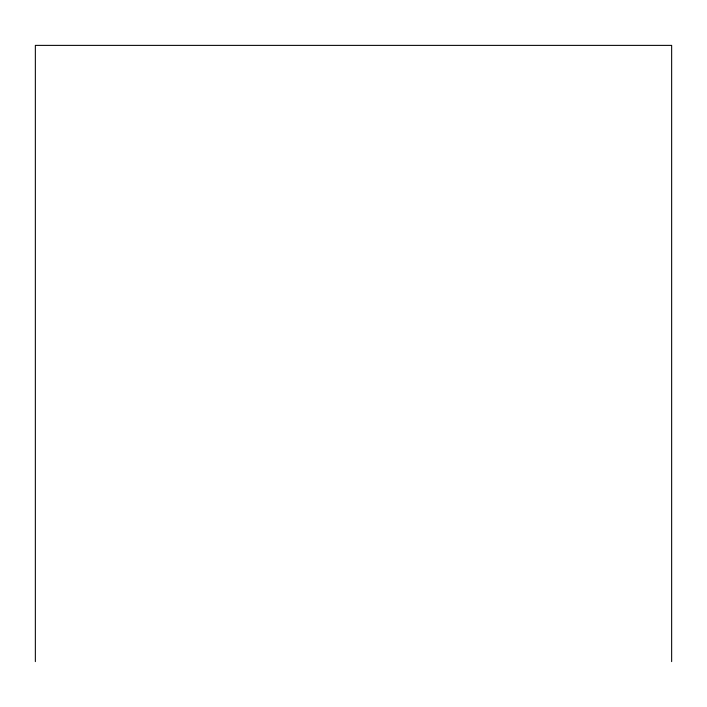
<?xml version="1.0" encoding="UTF-8"?>
<svg xmlns="http://www.w3.org/2000/svg" width="707" height="707" viewBox="0 0 707 707"><rect width="100%" height="100%" fill="white"/><g stroke="black" fill="none" stroke-linecap="round" stroke-linejoin="round"><path stroke-width="1.06" d="M671.65 661.619L671.65 45.381L35.35 45.381L35.35 661.619"/></g></svg>
